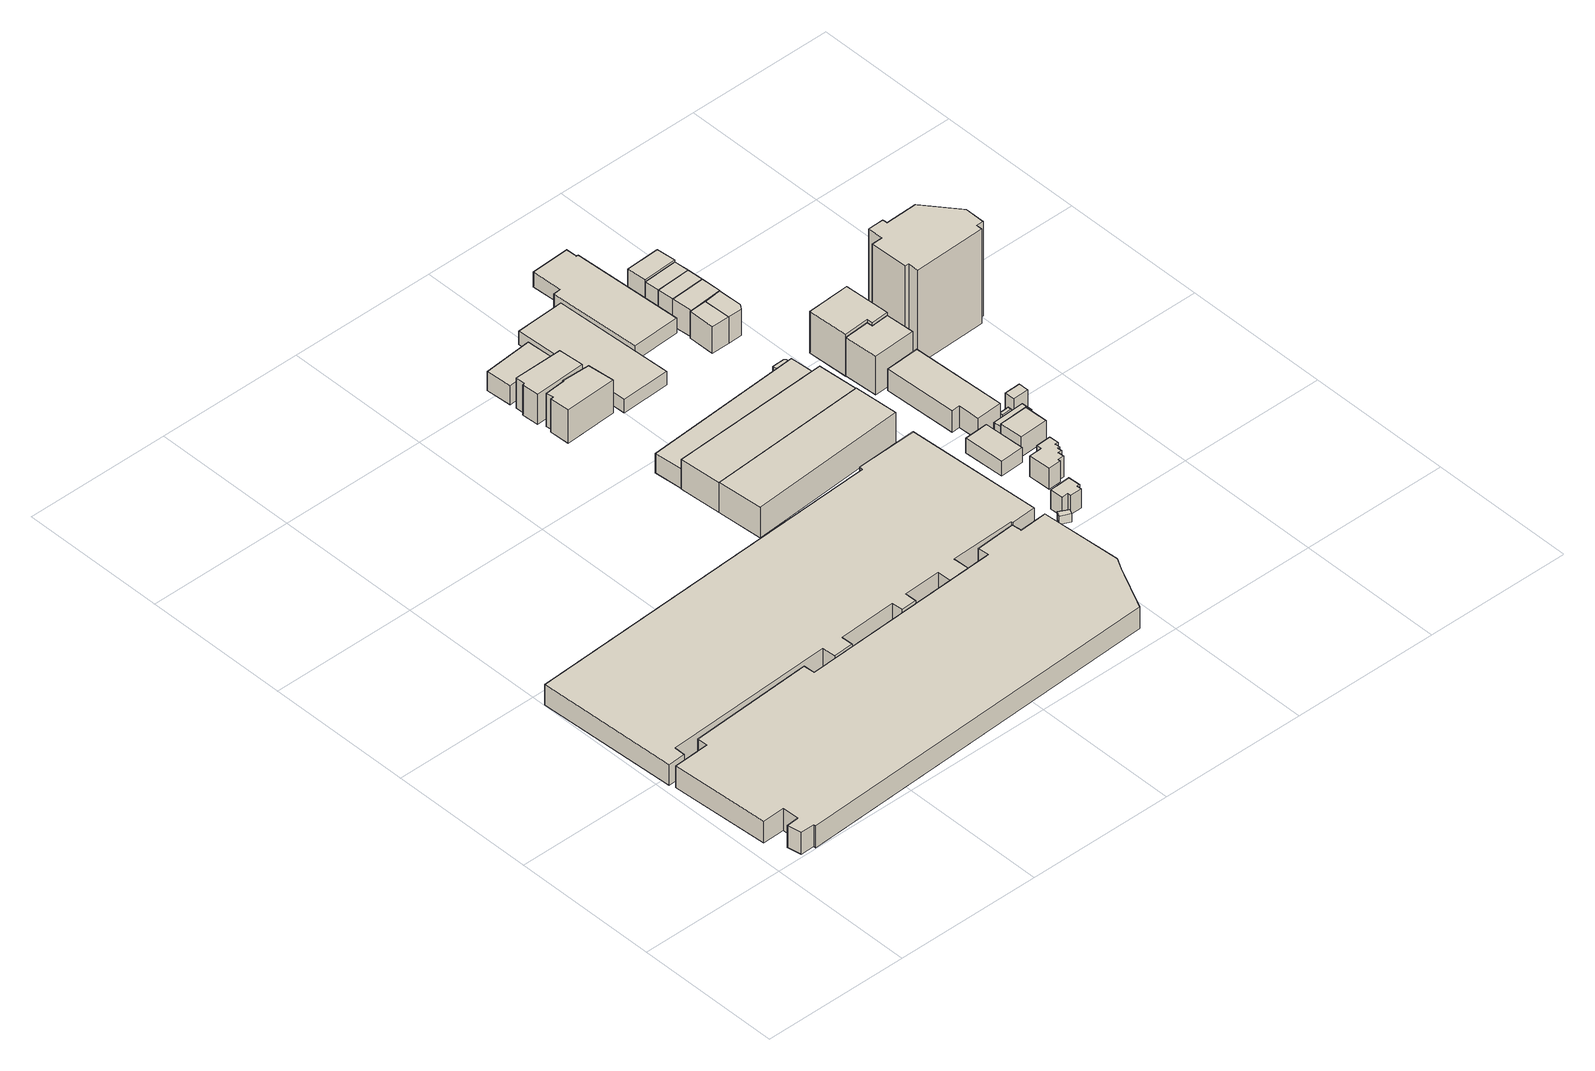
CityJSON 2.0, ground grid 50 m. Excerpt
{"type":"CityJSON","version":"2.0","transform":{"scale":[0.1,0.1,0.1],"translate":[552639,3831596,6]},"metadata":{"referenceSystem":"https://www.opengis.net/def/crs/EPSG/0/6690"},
"CityObjects":{
"building1":{"type":"Building","attributes":{"計測周辺長":400.44,"1/2500図郭":90,"区名":"平野区","町丁目名称":"加美東７丁目","街区番号":3,"class":"3001","usage":"441","measuredHeight":8,"storeysAboveGround":2,"BuildingDetailAttribute.buildingRoofEdgeArea":6738.94,"BuildingDetailAttribute.buildingStructureType":"610","BuildingDetailAttribute.buildingStructureOrgType":"2","BuildingDetailAttribute.detailedUsage":"1520","BuildingDetailAttribute.specifiedBuildingCoverageRate":0.6,"BuildingDetailAttribute.surveyYear":2017,"BuildingRiverFloodingRiskAttribute.description":"2","BuildingRiverFloodingRiskAttribute.rank":"2","BuildingRiverFloodingRiskAttribute.depth":0.583,"BuildingRiverFloodingRiskAttribute.adminType":"1","BuildingRiverFloodingRiskAttribute.scale":"1","BuildingRiverFloodingRiskAttribute.duration":34,"BuildingIDAttribute.prefecture":"27","BuildingIDAttribute.city":"27126"},"geometry":[{"type":"Solid","lod":"1","boundaries":[[[[0,1,2,3,4,5,6,7,8,9,10,11,12,13,14,15,16,17,18,19]],[[18,20,21,19]],[[17,22,20,18]],[[16,23,22,17]],[[15,24,23,16]],[[14,25,24,15]],[[13,26,25,14]],[[12,27,26,13]],[[11,28,27,12]],[[10,29,28,11]],[[9,30,29,10]],[[8,31,30,9]],[[7,32,31,8]],[[6,33,32,7]],[[5,34,33,6]],[[4,35,34,5]],[[3,36,35,4]],[[2,37,36,3]],[[1,38,37,2]],[[0,39,38,1]],[[19,21,39,0]],[[20,22,23,24,25,26,27,28,29,30,31,32,33,34,35,36,37,38,39,21]]]]}]},
"building2":{"type":"Building","attributes":{"計測周辺長":421.41,"1/2500図郭":90,"区名":"平野区","町丁目名称":"加美東７丁目","街区番号":3,"class":"3001","usage":"441","measuredHeight":7.6,"storeysAboveGround":2,"BuildingDetailAttribute.buildingRoofEdgeArea":6765.34,"BuildingDetailAttribute.buildingStructureType":"610","BuildingDetailAttribute.buildingStructureOrgType":"2","BuildingDetailAttribute.detailedUsage":"1520","BuildingDetailAttribute.specifiedBuildingCoverageRate":0.6,"BuildingDetailAttribute.surveyYear":2017,"BuildingRiverFloodingRiskAttribute.description":"2","BuildingRiverFloodingRiskAttribute.rank":"1","BuildingRiverFloodingRiskAttribute.depth":0.411,"BuildingRiverFloodingRiskAttribute.adminType":"1","BuildingRiverFloodingRiskAttribute.scale":"1","BuildingRiverFloodingRiskAttribute.duration":27.22,"BuildingIDAttribute.prefecture":"27","BuildingIDAttribute.city":"27126"},"geometry":[{"type":"Solid","lod":"1","boundaries":[[[[40,41,42,43,44,45,46,47,48,49,50,51,52,53,54,55,56,57,58,59,60,61]],[[60,62,63,61]],[[59,64,62,60]],[[58,65,64,59]],[[57,66,65,58]],[[56,67,66,57]],[[55,68,67,56]],[[54,69,68,55]],[[53,70,69,54]],[[52,71,70,53]],[[51,72,71,52]],[[50,73,72,51]],[[49,74,73,50]],[[48,75,74,49]],[[47,76,75,48]],[[46,77,76,47]],[[45,78,77,46]],[[44,79,78,45]],[[43,80,79,44]],[[42,81,80,43]],[[41,82,81,42]],[[40,83,82,41]],[[61,63,83,40]],[[62,64,65,66,67,68,69,70,71,72,73,74,75,76,77,78,79,80,81,82,83,63]]]]}]},
"building3":{"type":"Building","attributes":{"計測周辺長":53.84,"1/2500図郭":90,"区名":"平野区","町丁目名称":"加美東６丁目","街区番号":15,"class":"3002","usage":"441","measuredHeight":12.2,"storeysAboveGround":3,"BuildingDetailAttribute.buildingRoofEdgeArea":161.5,"BuildingDetailAttribute.buildingStructureType":"610","BuildingDetailAttribute.buildingStructureOrgType":"2","BuildingDetailAttribute.detailedUsage":"1510","BuildingDetailAttribute.specifiedBuildingCoverageRate":0.6,"BuildingDetailAttribute.surveyYear":2017,"BuildingRiverFloodingRiskAttribute.description":"2","BuildingRiverFloodingRiskAttribute.rank":"1","BuildingRiverFloodingRiskAttribute.depth":0.478,"BuildingRiverFloodingRiskAttribute.adminType":"1","BuildingRiverFloodingRiskAttribute.scale":"1","BuildingRiverFloodingRiskAttribute.duration":29.25,"BuildingIDAttribute.prefecture":"27","BuildingIDAttribute.city":"27126"},"geometry":[{"type":"Solid","lod":"1","boundaries":[[[[84,85,86,87,88,89,90,91]],[[90,92,93,91]],[[89,94,92,90]],[[88,95,94,89]],[[87,96,95,88]],[[86,97,96,87]],[[85,98,97,86]],[[84,99,98,85]],[[91,93,99,84]],[[92,94,95,96,97,98,99,93]]]]}]},
"building4":{"type":"Building","attributes":{"計測周辺長":52.83,"1/2500図郭":90,"区名":"平野区","町丁目名称":"加美東６丁目","街区番号":15,"class":"3002","usage":"441","measuredHeight":11.1,"storeysAboveGround":3,"BuildingDetailAttribute.buildingRoofEdgeArea":154.47,"BuildingDetailAttribute.buildingStructureType":"610","BuildingDetailAttribute.buildingStructureOrgType":"2","BuildingDetailAttribute.detailedUsage":"1510","BuildingDetailAttribute.specifiedBuildingCoverageRate":0.6,"BuildingDetailAttribute.surveyYear":2017,"BuildingRiverFloodingRiskAttribute.description":"2","BuildingRiverFloodingRiskAttribute.rank":"1","BuildingRiverFloodingRiskAttribute.depth":0.378,"BuildingRiverFloodingRiskAttribute.adminType":"1","BuildingRiverFloodingRiskAttribute.scale":"1","BuildingRiverFloodingRiskAttribute.duration":29.25,"BuildingIDAttribute.prefecture":"27","BuildingIDAttribute.city":"27126"},"geometry":[{"type":"Solid","lod":"1","boundaries":[[[[100,101,102,103,104,105]],[[104,106,107,105]],[[103,108,106,104]],[[102,109,108,103]],[[101,110,109,102]],[[100,111,110,101]],[[105,107,111,100]],[[106,108,109,110,111,107]]]]}]},
"building5":{"type":"Building","attributes":{"計測周辺長":51.12,"1/2500図郭":90,"区名":"平野区","町丁目名称":"加美東６丁目","街区番号":15,"class":"3001","usage":"441","measuredHeight":7,"storeysAboveGround":2,"BuildingDetailAttribute.buildingRoofEdgeArea":147.19,"BuildingDetailAttribute.buildingStructureType":"610","BuildingDetailAttribute.buildingStructureOrgType":"2","BuildingDetailAttribute.detailedUsage":"1510","BuildingDetailAttribute.specifiedBuildingCoverageRate":0.6,"BuildingDetailAttribute.surveyYear":2017,"BuildingRiverFloodingRiskAttribute.description":"2","BuildingRiverFloodingRiskAttribute.rank":"1","BuildingRiverFloodingRiskAttribute.depth":0.409,"BuildingRiverFloodingRiskAttribute.adminType":"1","BuildingRiverFloodingRiskAttribute.scale":"1","BuildingRiverFloodingRiskAttribute.duration":29.62,"BuildingIDAttribute.prefecture":"27","BuildingIDAttribute.city":"27126"},"geometry":[{"type":"Solid","lod":"1","boundaries":[[[[112,113,114,115]],[[114,116,117,115]],[[113,118,116,114]],[[112,119,118,113]],[[115,117,119,112]],[[116,118,119,117]]]]}]},
"building6":{"type":"Building","attributes":{"計測周辺長":140.14,"1/2500図郭":90,"区名":"平野区","町丁目名称":"加美東７丁目","街区番号":3,"class":"3001","usage":"441","measuredHeight":11.1,"storeysAboveGround":2,"BuildingDetailAttribute.buildingRoofEdgeArea":832.04,"BuildingDetailAttribute.buildingStructureType":"610","BuildingDetailAttribute.buildingStructureOrgType":"2","BuildingDetailAttribute.detailedUsage":"1520","BuildingDetailAttribute.specifiedBuildingCoverageRate":0.6,"BuildingDetailAttribute.surveyYear":2017,"BuildingRiverFloodingRiskAttribute.description":"2","BuildingRiverFloodingRiskAttribute.rank":"2","BuildingRiverFloodingRiskAttribute.depth":0.751,"BuildingRiverFloodingRiskAttribute.adminType":"1","BuildingRiverFloodingRiskAttribute.scale":"1","BuildingRiverFloodingRiskAttribute.duration":33.35,"BuildingIDAttribute.prefecture":"27","BuildingIDAttribute.city":"27126"},"geometry":[{"type":"Solid","lod":"1","boundaries":[[[[120,121,122,123]],[[122,124,125,123]],[[121,126,124,122]],[[120,127,126,121]],[[123,125,127,120]],[[124,126,127,125]]]]}]},
"building7":{"type":"Building","attributes":{"計測周辺長":138.18,"1/2500図郭":90,"区名":"平野区","町丁目名称":"加美東７丁目","街区番号":3,"class":"3001","usage":"441","measuredHeight":10.9,"storeysAboveGround":2,"BuildingDetailAttribute.buildingRoofEdgeArea":777.92,"BuildingDetailAttribute.buildingStructureType":"610","BuildingDetailAttribute.buildingStructureOrgType":"2","BuildingDetailAttribute.detailedUsage":"1520","BuildingDetailAttribute.specifiedBuildingCoverageRate":0.6,"BuildingDetailAttribute.surveyYear":2017,"BuildingRiverFloodingRiskAttribute.description":"2","BuildingRiverFloodingRiskAttribute.rank":"2","BuildingRiverFloodingRiskAttribute.depth":0.616,"BuildingRiverFloodingRiskAttribute.adminType":"1","BuildingRiverFloodingRiskAttribute.scale":"1","BuildingRiverFloodingRiskAttribute.duration":29.67,"BuildingIDAttribute.prefecture":"27","BuildingIDAttribute.city":"27126"},"geometry":[{"type":"Solid","lod":"1","boundaries":[[[[128,120,123,129]],[[123,130,131,129]],[[120,132,130,123]],[[128,133,132,120]],[[129,131,133,128]],[[130,132,133,131]]]]}]},
"building8":{"type":"Building","attributes":{"計測周辺長":130.31,"1/2500図郭":90,"区名":"平野区","町丁目名称":"加美東７丁目","街区番号":3,"class":"3001","usage":"441","measuredHeight":7.2,"storeysAboveGround":1,"BuildingDetailAttribute.buildingRoofEdgeArea":561.75,"BuildingDetailAttribute.buildingStructureType":"610","BuildingDetailAttribute.buildingStructureOrgType":"2","BuildingDetailAttribute.detailedUsage":"1520","BuildingDetailAttribute.specifiedBuildingCoverageRate":0.6,"BuildingDetailAttribute.surveyYear":2017,"BuildingRiverFloodingRiskAttribute.description":"2","BuildingRiverFloodingRiskAttribute.rank":"2","BuildingRiverFloodingRiskAttribute.depth":0.516,"BuildingRiverFloodingRiskAttribute.adminType":"1","BuildingRiverFloodingRiskAttribute.scale":"1","BuildingRiverFloodingRiskAttribute.duration":29.67,"BuildingIDAttribute.prefecture":"27","BuildingIDAttribute.city":"27126"},"geometry":[{"type":"Solid","lod":"1","boundaries":[[[[134,135,136,137]],[[136,138,139,137]],[[135,140,138,136]],[[134,141,140,135]],[[137,139,141,134]],[[138,140,141,139]]]]}]},
"building9":{"type":"Building","attributes":{"計測周辺長":115.66,"1/2500図郭":90,"区名":"平野区","町丁目名称":"加美東６丁目","街区番号":15,"class":"3003","usage":"441","measuredHeight":4.9,"storeysAboveGround":1,"BuildingDetailAttribute.buildingRoofEdgeArea":688.14,"BuildingDetailAttribute.buildingStructureType":"610","BuildingDetailAttribute.buildingStructureOrgType":"2","BuildingDetailAttribute.detailedUsage":"1424","BuildingDetailAttribute.specifiedBuildingCoverageRate":0.6,"BuildingDetailAttribute.surveyYear":2017,"BuildingRiverFloodingRiskAttribute.description":"2","BuildingRiverFloodingRiskAttribute.rank":"1","BuildingRiverFloodingRiskAttribute.depth":0.211,"BuildingRiverFloodingRiskAttribute.adminType":"1","BuildingRiverFloodingRiskAttribute.scale":"1","BuildingRiverFloodingRiskAttribute.duration":22.08,"BuildingIDAttribute.prefecture":"27","BuildingIDAttribute.city":"27126"},"geometry":[{"type":"Solid","lod":"1","boundaries":[[[[142,143,144,145]],[[144,146,147,145]],[[143,148,146,144]],[[142,149,148,143]],[[145,147,149,142]],[[146,148,149,147]]]]}]},
"building10":{"type":"Building","attributes":{"class":"3003","measuredHeight":3,"BuildingDetailAttribute.specifiedBuildingCoverageRate":0.6,"BuildingDetailAttribute.surveyYear":2017,"BuildingRiverFloodingRiskAttribute.description":"2","BuildingRiverFloodingRiskAttribute.rank":"2","BuildingRiverFloodingRiskAttribute.depth":0.7,"BuildingRiverFloodingRiskAttribute.adminType":"1","BuildingRiverFloodingRiskAttribute.scale":"1","BuildingRiverFloodingRiskAttribute.duration":20.88,"BuildingIDAttribute.prefecture":"27","BuildingIDAttribute.city":"27126"},"geometry":[{"type":"Solid","lod":"1","boundaries":[[[[150,151,152,153]],[[152,154,155,153]],[[151,156,154,152]],[[150,157,156,151]],[[153,155,157,150]],[[154,156,157,155]]]]}]},
"building11":{"type":"Building","attributes":{"class":"3001","measuredHeight":6.9,"BuildingDetailAttribute.specifiedBuildingCoverageRate":0.6,"BuildingDetailAttribute.surveyYear":2017,"BuildingRiverFloodingRiskAttribute.description":"2","BuildingRiverFloodingRiskAttribute.rank":"2","BuildingRiverFloodingRiskAttribute.depth":0.6,"BuildingRiverFloodingRiskAttribute.adminType":"1","BuildingRiverFloodingRiskAttribute.scale":"1","BuildingRiverFloodingRiskAttribute.duration":20.88,"BuildingIDAttribute.prefecture":"27","BuildingIDAttribute.city":"27126"},"geometry":[{"type":"Solid","lod":"1","boundaries":[[[[158,159,160,161,162,163,164,165]],[[164,166,167,165]],[[163,168,166,164]],[[162,169,168,163]],[[161,170,169,162]],[[160,171,170,161]],[[159,172,171,160]],[[158,173,172,159]],[[165,167,173,158]],[[166,168,169,170,171,172,173,167]]]]}]},
"building12":{"type":"Building","attributes":{"計測周辺長":116.54,"1/2500図郭":90,"区名":"平野区","町丁目名称":"加美東６丁目","街区番号":15,"class":"3003","usage":"441","measuredHeight":5.5,"storeysAboveGround":2,"BuildingDetailAttribute.buildingRoofEdgeArea":656.62,"BuildingDetailAttribute.buildingStructureType":"610","BuildingDetailAttribute.buildingStructureOrgType":"2","BuildingDetailAttribute.detailedUsage":"1510","BuildingDetailAttribute.specifiedBuildingCoverageRate":0.6,"BuildingDetailAttribute.surveyYear":2017,"BuildingRiverFloodingRiskAttribute.description":"2","BuildingRiverFloodingRiskAttribute.rank":"1","BuildingRiverFloodingRiskAttribute.depth":0.01,"BuildingRiverFloodingRiskAttribute.adminType":"1","BuildingRiverFloodingRiskAttribute.scale":"1","BuildingRiverFloodingRiskAttribute.duration":22.3,"BuildingIDAttribute.prefecture":"27","BuildingIDAttribute.city":"27126"},"geometry":[{"type":"Solid","lod":"1","boundaries":[[[[174,175,176,177,178,179,180,181]],[[180,182,183,181]],[[179,184,182,180]],[[178,185,184,179]],[[177,186,185,178]],[[176,187,186,177]],[[175,188,187,176]],[[174,189,188,175]],[[181,183,189,174]],[[182,184,185,186,187,188,189,183]]]]}]},
"building13":{"type":"Building","attributes":{"class":"3001","measuredHeight":5.4,"BuildingDetailAttribute.specifiedBuildingCoverageRate":0.6,"BuildingDetailAttribute.surveyYear":2017,"BuildingRiverFloodingRiskAttribute.description":"2","BuildingRiverFloodingRiskAttribute.rank":"2","BuildingRiverFloodingRiskAttribute.depth":0.819,"BuildingRiverFloodingRiskAttribute.adminType":"1","BuildingRiverFloodingRiskAttribute.scale":"1","BuildingRiverFloodingRiskAttribute.duration":25.67,"BuildingIDAttribute.prefecture":"27","BuildingIDAttribute.city":"27126"},"geometry":[{"type":"Solid","lod":"1","boundaries":[[[[190,191,192,193]],[[192,194,195,193]],[[191,196,194,192]],[[190,197,196,191]],[[193,195,197,190]],[[194,196,197,195]]]]}]},
"building14":{"type":"Building","attributes":{"計測周辺長":13.74,"1/2500図郭":90,"区名":"平野区","町丁目名称":"加美東７丁目","街区番号":3,"class":"3001","usage":"441","storeysAboveGround":1,"BuildingDetailAttribute.buildingRoofEdgeArea":10.5,"BuildingDetailAttribute.buildingStructureType":"610","BuildingDetailAttribute.buildingStructureOrgType":"2","BuildingDetailAttribute.detailedUsage":"1520","BuildingDetailAttribute.specifiedBuildingCoverageRate":0.6,"BuildingDetailAttribute.surveyYear":2017,"BuildingRiverFloodingRiskAttribute.description":"2","BuildingRiverFloodingRiskAttribute.rank":"2","BuildingRiverFloodingRiskAttribute.depth":0.656,"BuildingRiverFloodingRiskAttribute.adminType":"1","BuildingRiverFloodingRiskAttribute.scale":"1","BuildingRiverFloodingRiskAttribute.duration":30.45,"BuildingIDAttribute.prefecture":"27","BuildingIDAttribute.city":"27126"},"geometry":[{"type":"Solid","lod":"1","boundaries":[[[[198,199,200,201,202]],[[201,203,204,202]],[[200,205,203,201]],[[199,206,205,200]],[[198,207,206,199]],[[202,204,207,198]],[[203,205,206,207,204]]]]}]},
"building15":{"type":"Building","attributes":{"class":"3001","measuredHeight":7.6,"BuildingDetailAttribute.specifiedBuildingCoverageRate":0.6,"BuildingDetailAttribute.surveyYear":2017,"BuildingRiverFloodingRiskAttribute.description":"2","BuildingRiverFloodingRiskAttribute.rank":"2","BuildingRiverFloodingRiskAttribute.depth":0.585,"BuildingRiverFloodingRiskAttribute.adminType":"1","BuildingRiverFloodingRiskAttribute.scale":"1","BuildingRiverFloodingRiskAttribute.duration":29.35,"BuildingIDAttribute.prefecture":"27","BuildingIDAttribute.city":"27126"},"geometry":[{"type":"Solid","lod":"1","boundaries":[[[[208,209,210,211,212,213,214,215,216,217,218,219,220,221]],[[220,222,223,221]],[[219,224,222,220]],[[218,225,224,219]],[[217,226,225,218]],[[216,227,226,217]],[[215,228,227,216]],[[214,229,228,215]],[[213,230,229,214]],[[212,231,230,213]],[[211,232,231,212]],[[210,233,232,211]],[[209,234,233,210]],[[208,235,234,209]],[[221,223,235,208]],[[222,224,225,226,227,228,229,230,231,232,233,234,235,223]]]]}]},
"building16":{"type":"Building","attributes":{"計測周辺長":30.51,"1/2500図郭":90,"区名":"平野区","町丁目名称":"加美東６丁目","街区番号":15,"class":"3002","usage":"413","measuredHeight":9.8,"storeysAboveGround":3,"BuildingDetailAttribute.buildingRoofEdgeArea":55.9,"BuildingDetailAttribute.buildingStructureType":"601","BuildingDetailAttribute.buildingStructureOrgType":"1","BuildingDetailAttribute.detailedUsage":"1150","BuildingDetailAttribute.specifiedBuildingCoverageRate":0.6,"BuildingDetailAttribute.surveyYear":2017,"BuildingRiverFloodingRiskAttribute.description":"2","BuildingRiverFloodingRiskAttribute.rank":"1","BuildingRiverFloodingRiskAttribute.depth":0.345,"BuildingRiverFloodingRiskAttribute.adminType":"1","BuildingRiverFloodingRiskAttribute.scale":"1","BuildingRiverFloodingRiskAttribute.duration":23.45,"BuildingIDAttribute.prefecture":"27","BuildingIDAttribute.city":"27126"},"geometry":[{"type":"Solid","lod":"1","boundaries":[[[[236,237,238,239,240,241]],[[240,242,243,241]],[[239,244,242,240]],[[238,245,244,239]],[[237,246,245,238]],[[236,247,246,237]],[[241,243,247,236]],[[242,244,245,246,247,243]]]]}]},
"building17":{"type":"Building","attributes":{"class":"3002","measuredHeight":9.7,"BuildingDetailAttribute.specifiedBuildingCoverageRate":0.6,"BuildingDetailAttribute.surveyYear":2017,"BuildingRiverFloodingRiskAttribute.description":"2","BuildingRiverFloodingRiskAttribute.rank":"1","BuildingRiverFloodingRiskAttribute.depth":0.245,"BuildingRiverFloodingRiskAttribute.adminType":"1","BuildingRiverFloodingRiskAttribute.scale":"1","BuildingRiverFloodingRiskAttribute.duration":23.45,"BuildingIDAttribute.prefecture":"27","BuildingIDAttribute.city":"27126"},"geometry":[{"type":"Solid","lod":"1","boundaries":[[[[248,249,250]],[[249,251,252,250]],[[248,253,251,249]],[[250,252,253,248]],[[251,253,252]]]]}]},
"building18":{"type":"Building","attributes":{"計測周辺長":37.04,"1/2500図郭":90,"区名":"平野区","町丁目名称":"加美東６丁目","街区番号":15,"class":"3002","usage":"413","measuredHeight":9.8,"storeysAboveGround":3,"BuildingDetailAttribute.buildingRoofEdgeArea":80.73,"BuildingDetailAttribute.buildingStructureType":"601","BuildingDetailAttribute.buildingStructureOrgType":"1","BuildingDetailAttribute.detailedUsage":"1150","BuildingDetailAttribute.specifiedBuildingCoverageRate":0.6,"BuildingDetailAttribute.surveyYear":2017,"BuildingRiverFloodingRiskAttribute.description":"2","BuildingRiverFloodingRiskAttribute.rank":"1","BuildingRiverFloodingRiskAttribute.depth":0.245,"BuildingRiverFloodingRiskAttribute.adminType":"1","BuildingRiverFloodingRiskAttribute.scale":"1","BuildingRiverFloodingRiskAttribute.duration":23.45,"BuildingIDAttribute.prefecture":"27","BuildingIDAttribute.city":"27126"},"geometry":[{"type":"Solid","lod":"1","boundaries":[[[[254,250,249,255,256]],[[255,257,258,256]],[[249,259,257,255]],[[250,260,259,249]],[[254,261,260,250]],[[256,258,261,254]],[[257,259,260,261,258]]]]}]},
"building19":{"type":"Building","attributes":{"計測周辺長":30.18,"1/2500図郭":90,"区名":"平野区","町丁目名称":"加美東６丁目","街区番号":15,"class":"3002","usage":"413","measuredHeight":9.7,"storeysAboveGround":3,"BuildingDetailAttribute.buildingRoofEdgeArea":56.19,"BuildingDetailAttribute.buildingStructureType":"601","BuildingDetailAttribute.buildingStructureOrgType":"1","BuildingDetailAttribute.detailedUsage":"1150","BuildingDetailAttribute.specifiedBuildingCoverageRate":0.6,"BuildingDetailAttribute.surveyYear":2017,"BuildingRiverFloodingRiskAttribute.description":"2","BuildingRiverFloodingRiskAttribute.rank":"1","BuildingRiverFloodingRiskAttribute.depth":0.345,"BuildingRiverFloodingRiskAttribute.adminType":"1","BuildingRiverFloodingRiskAttribute.scale":"1","BuildingRiverFloodingRiskAttribute.duration":23.45,"BuildingIDAttribute.prefecture":"27","BuildingIDAttribute.city":"27126"},"geometry":[{"type":"Solid","lod":"1","boundaries":[[[[262,263,236,241,264]],[[241,253,252,264]],[[236,265,253,241]],[[263,266,265,236]],[[262,267,266,263]],[[264,252,267,262]],[[253,265,266,267,252]]]]}]},
"building20":{"type":"Building","attributes":{"計測周辺長":34.53,"1/2500図郭":90,"区名":"平野区","町丁目名称":"加美東６丁目","街区番号":15,"class":"3002","usage":"413","measuredHeight":9.7,"storeysAboveGround":3,"BuildingDetailAttribute.buildingRoofEdgeArea":64.75,"BuildingDetailAttribute.buildingStructureType":"601","BuildingDetailAttribute.buildingStructureOrgType":"1","BuildingDetailAttribute.detailedUsage":"1150","BuildingDetailAttribute.specifiedBuildingCoverageRate":0.6,"BuildingDetailAttribute.surveyYear":2017,"BuildingRiverFloodingRiskAttribute.description":"2","BuildingRiverFloodingRiskAttribute.rank":"1","BuildingRiverFloodingRiskAttribute.depth":0.045,"BuildingRiverFloodingRiskAttribute.adminType":"1","BuildingRiverFloodingRiskAttribute.scale":"1","BuildingRiverFloodingRiskAttribute.duration":23.45,"BuildingIDAttribute.prefecture":"27","BuildingIDAttribute.city":"27126"},"geometry":[{"type":"Solid","lod":"1","boundaries":[[[[268,269,270,271]],[[270,272,273,271]],[[269,258,272,270]],[[268,261,258,269]],[[271,273,261,268]],[[272,258,261,273]]]]}]},
"building21":{"type":"Building","attributes":{"class":"3001","measuredHeight":7.2,"BuildingDetailAttribute.specifiedBuildingCoverageRate":0.6,"BuildingDetailAttribute.surveyYear":2017,"BuildingRiverFloodingRiskAttribute.description":"2","BuildingRiverFloodingRiskAttribute.rank":"1","BuildingRiverFloodingRiskAttribute.depth":0.119,"BuildingRiverFloodingRiskAttribute.adminType":"1","BuildingRiverFloodingRiskAttribute.scale":"1","BuildingRiverFloodingRiskAttribute.duration":25.67,"BuildingIDAttribute.prefecture":"27","BuildingIDAttribute.city":"27126"},"geometry":[{"type":"Solid","lod":"1","boundaries":[[[[274,275,276,277]],[[276,278,279,277]],[[275,280,278,276]],[[274,281,280,275]],[[277,279,281,274]],[[278,280,281,279]]]]}]},
"building22":{"type":"Building","attributes":{"計測周辺長":33.53,"1/2500図郭":90,"区名":"平野区","町丁目名称":"加美東６丁目","街区番号":15,"class":"3002","usage":"415","measuredHeight":9.8,"storeysAboveGround":3,"BuildingDetailAttribute.buildingRoofEdgeArea":58.88,"BuildingDetailAttribute.buildingStructureType":"601","BuildingDetailAttribute.buildingStructureOrgType":"1","BuildingDetailAttribute.detailedUsage":"1160","BuildingDetailAttribute.specifiedBuildingCoverageRate":0.6,"BuildingDetailAttribute.surveyYear":2017,"BuildingRiverFloodingRiskAttribute.description":"2","BuildingRiverFloodingRiskAttribute.rank":"1","BuildingRiverFloodingRiskAttribute.depth":0.145,"BuildingRiverFloodingRiskAttribute.adminType":"1","BuildingRiverFloodingRiskAttribute.scale":"1","BuildingRiverFloodingRiskAttribute.duration":23.45,"BuildingIDAttribute.prefecture":"27","BuildingIDAttribute.city":"27126"},"geometry":[{"type":"Solid","lod":"1","boundaries":[[[[282,283,284,285]],[[284,286,287,285]],[[283,272,286,284]],[[282,273,272,283]],[[285,287,273,282]],[[286,272,273,287]]]]}]},
"building23":{"type":"Building","attributes":{"計測周辺長":97.81,"1/2500図郭":90,"区名":"平野区","町丁目名称":"加美東７丁目","街区番号":3,"class":"3001","usage":"431","measuredHeight":7.9,"storeysAboveGround":2,"BuildingDetailAttribute.buildingRoofEdgeArea":501.48,"BuildingDetailAttribute.buildingStructureType":"610","BuildingDetailAttribute.buildingStructureOrgType":"2","BuildingDetailAttribute.detailedUsage":"1720","BuildingDetailAttribute.specifiedBuildingCoverageRate":0.6,"BuildingDetailAttribute.surveyYear":2017,"BuildingRiverFloodingRiskAttribute.description":"2","BuildingRiverFloodingRiskAttribute.rank":"1","BuildingRiverFloodingRiskAttribute.depth":0.311,"BuildingRiverFloodingRiskAttribute.adminType":"1","BuildingRiverFloodingRiskAttribute.scale":"1","BuildingRiverFloodingRiskAttribute.duration":24.27,"BuildingIDAttribute.prefecture":"27","BuildingIDAttribute.city":"27126"},"geometry":[{"type":"Solid","lod":"1","boundaries":[[[[288,289,290,291,292,293]],[[292,294,295,293]],[[291,296,294,292]],[[290,297,296,291]],[[289,298,297,290]],[[288,299,298,289]],[[293,295,299,288]],[[294,296,297,298,299,295]]]]}]},
"building24":{"type":"Building","attributes":{"計測周辺長":36.52,"1/2500図郭":90,"区名":"平野区","町丁目名称":"加美東６丁目","街区番号":15,"class":"3002","usage":"415","measuredHeight":10.5,"storeysAboveGround":3,"BuildingDetailAttribute.buildingRoofEdgeArea":77.07,"BuildingDetailAttribute.buildingStructureType":"601","BuildingDetailAttribute.buildingStructureOrgType":"1","BuildingDetailAttribute.detailedUsage":"1160","BuildingDetailAttribute.specifiedBuildingCoverageRate":0.6,"BuildingDetailAttribute.surveyYear":2017,"BuildingRiverFloodingRiskAttribute.description":"2","BuildingRiverFloodingRiskAttribute.rank":"1","BuildingRiverFloodingRiskAttribute.depth":0.064,"BuildingRiverFloodingRiskAttribute.adminType":"1","BuildingRiverFloodingRiskAttribute.scale":"1","BuildingRiverFloodingRiskAttribute.duration":23.1,"BuildingIDAttribute.prefecture":"27","BuildingIDAttribute.city":"27126"},"geometry":[{"type":"Solid","lod":"1","boundaries":[[[[300,285,284,301]],[[284,302,303,301]],[[285,304,302,284]],[[300,305,304,285]],[[301,303,305,300]],[[302,304,305,303]]]]}]},
"building25":{"type":"Building","attributes":{"class":"3001","measuredHeight":3.6,"BuildingDetailAttribute.specifiedBuildingCoverageRate":0.6,"BuildingDetailAttribute.surveyYear":2017,"BuildingRiverFloodingRiskAttribute.description":"2","BuildingRiverFloodingRiskAttribute.rank":"1","BuildingRiverFloodingRiskAttribute.depth":0.219,"BuildingRiverFloodingRiskAttribute.adminType":"1","BuildingRiverFloodingRiskAttribute.scale":"1","BuildingRiverFloodingRiskAttribute.duration":25.67,"BuildingIDAttribute.prefecture":"27","BuildingIDAttribute.city":"27126"},"geometry":[{"type":"Solid","lod":"1","boundaries":[[[[306,307,308,309]],[[308,310,311,309]],[[307,312,310,308]],[[306,313,312,307]],[[309,311,313,306]],[[310,312,313,311]]]]}]},
"building26":{"type":"Building","attributes":{"計測周辺長":79.27,"1/2500図郭":90,"区名":"平野区","町丁目名称":"加美東７丁目","街区番号":3,"class":"3001","usage":"401","measuredHeight":14.2,"storeysAboveGround":4,"BuildingDetailAttribute.buildingRoofEdgeArea":365.71,"BuildingDetailAttribute.buildingStructureType":"603","BuildingDetailAttribute.buildingStructureOrgType":"3","BuildingDetailAttribute.detailedUsage":"1310","BuildingDetailAttribute.specifiedBuildingCoverageRate":0.6,"BuildingDetailAttribute.surveyYear":2017,"BuildingRiverFloodingRiskAttribute.description":"2","BuildingRiverFloodingRiskAttribute.rank":"1","BuildingRiverFloodingRiskAttribute.depth":0.299,"BuildingRiverFloodingRiskAttribute.adminType":"1","BuildingRiverFloodingRiskAttribute.scale":"1","BuildingRiverFloodingRiskAttribute.duration":22.92,"BuildingIDAttribute.prefecture":"27","BuildingIDAttribute.city":"27126"},"geometry":[{"type":"Solid","lod":"1","boundaries":[[[[314,315,316,317,318,319]],[[318,320,321,319]],[[317,322,320,318]],[[316,323,322,317]],[[315,324,323,316]],[[314,325,324,315]],[[319,321,325,314]],[[320,322,323,324,325,321]]]]}]},
"building27":{"type":"Building","attributes":{"class":"3001","BuildingDetailAttribute.specifiedBuildingCoverageRate":0.6,"BuildingDetailAttribute.surveyYear":2017,"BuildingRiverFloodingRiskAttribute.description":"2","BuildingRiverFloodingRiskAttribute.rank":"1","BuildingRiverFloodingRiskAttribute.depth":0.219,"BuildingRiverFloodingRiskAttribute.adminType":"1","BuildingRiverFloodingRiskAttribute.scale":"1","BuildingRiverFloodingRiskAttribute.duration":25.67,"BuildingIDAttribute.prefecture":"27","BuildingIDAttribute.city":"27126"},"geometry":[{"type":"Solid","lod":"1","boundaries":[[[[326,327,328,329]],[[328,330,331,329]],[[327,332,330,328]],[[326,333,332,327]],[[329,331,333,326]],[[330,332,333,331]]]]}]},
"building28":{"type":"Building","attributes":{"計測周辺長":79.27,"1/2500図郭":90,"区名":"平野区","町丁目名称":"加美東７丁目","街区番号":3,"class":"3001","usage":"401","measuredHeight":15.4,"storeysAboveGround":4,"BuildingDetailAttribute.buildingRoofEdgeArea":365.71,"BuildingDetailAttribute.buildingStructureType":"603","BuildingDetailAttribute.buildingStructureOrgType":"3","BuildingDetailAttribute.detailedUsage":"1310","BuildingDetailAttribute.specifiedBuildingCoverageRate":0.6,"BuildingDetailAttribute.surveyYear":2017,"BuildingRiverFloodingRiskAttribute.description":"2","BuildingRiverFloodingRiskAttribute.rank":"1","BuildingRiverFloodingRiskAttribute.depth":0.299,"BuildingRiverFloodingRiskAttribute.adminType":"1","BuildingRiverFloodingRiskAttribute.scale":"1","BuildingRiverFloodingRiskAttribute.duration":22.92,"BuildingIDAttribute.prefecture":"27","BuildingIDAttribute.city":"27126"},"geometry":[{"type":"Solid","lod":"1","boundaries":[[[[334,335,336,337,338,339]],[[338,340,341,339]],[[337,342,340,338]],[[336,343,342,337]],[[335,344,343,336]],[[334,345,344,335]],[[339,341,345,334]],[[340,342,343,344,345,341]]]]}]},
"building29":{"type":"Building","attributes":{"計測周辺長":17.73,"1/2500図郭":90,"区名":"平野区","町丁目名称":"加美東７丁目","街区番号":3,"class":"3001","usage":"454","measuredHeight":6,"storeysAboveGround":2,"BuildingDetailAttribute.buildingRoofEdgeArea":18.52,"BuildingDetailAttribute.buildingStructureType":"601","BuildingDetailAttribute.buildingStructureOrgType":"1","BuildingDetailAttribute.detailedUsage":"1930","BuildingDetailAttribute.specifiedBuildingCoverageRate":0.6,"BuildingDetailAttribute.surveyYear":2017,"BuildingRiverFloodingRiskAttribute.description":"2","BuildingRiverFloodingRiskAttribute.rank":"1","BuildingRiverFloodingRiskAttribute.depth":0.419,"BuildingRiverFloodingRiskAttribute.adminType":"1","BuildingRiverFloodingRiskAttribute.scale":"1","BuildingRiverFloodingRiskAttribute.duration":25.67,"BuildingIDAttribute.prefecture":"27","BuildingIDAttribute.city":"27126"},"geometry":[{"type":"Solid","lod":"1","boundaries":[[[[346,347,348,349]],[[348,350,351,349]],[[347,352,350,348]],[[346,353,352,347]],[[349,351,353,346]],[[350,352,353,351]]]]}]},
"building30":{"type":"Building","attributes":{"計測周辺長":80.69,"1/2500図郭":90,"区名":"平野区","町丁目名称":"加美東７丁目","街区番号":3,"class":"3002","usage":"414","measuredHeight":34.8,"storeysAboveGround":6,"BuildingDetailAttribute.buildingRoofEdgeArea":362.56,"BuildingDetailAttribute.buildingStructureType":"603","BuildingDetailAttribute.buildingStructureOrgType":"3","BuildingDetailAttribute.detailedUsage":"1140","BuildingDetailAttribute.specifiedBuildingCoverageRate":0.6,"BuildingDetailAttribute.surveyYear":2017,"BuildingRiverFloodingRiskAttribute.description":"2","BuildingRiverFloodingRiskAttribute.rank":"1","BuildingRiverFloodingRiskAttribute.depth":0.075,"BuildingRiverFloodingRiskAttribute.adminType":"1","BuildingRiverFloodingRiskAttribute.scale":"1","BuildingRiverFloodingRiskAttribute.duration":19.93,"BuildingIDAttribute.prefecture":"27","BuildingIDAttribute.city":"27126"},"geometry":[{"type":"Solid","lod":"1","boundaries":[[[[354,355,356,357,358,359,360,361,362,363,364,365,366]],[[365,367,368,366]],[[364,369,367,365]],[[363,370,369,364]],[[362,371,370,363]],[[361,372,371,362]],[[360,373,372,361]],[[359,374,373,360]],[[358,375,374,359]],[[357,376,375,358]],[[356,377,376,357]],[[355,378,377,356]],[[354,379,378,355]],[[366,368,379,354]],[[367,369,370,371,372,373,374,375,376,377,378,379,368]]]]}]}
},
"vertices":[
[140,9,11],[93,8,11],[85,56,11],[127,59,11],[124,116,11],[49,113,11],[29,450,11],[151,456,11],[151,491,11],[575,516,11],[578,478,11],[1268,513,11],[1265,550,11],[1402,559,11],[1405,526,11],[1500,532,11],[1518,258,11],[1496,217,11],[1425,67,11],[140,1,11],[1425,67,91],[140,1,91],[1496,217,91],[1518,258,91],[1500,532,91],[1405,526,91],[1402,559,91],[1265,550,91],[1268,513,91],[578,478,91],[575,516,91],[151,491,91],[151,456,91],[29,450,91],[49,113,91],[124,116,91],[127,59,91],[85,56,91],[93,8,91],[140,9,91],
[1,952,10],[1260,1017,10],[1263,1030,10],[1472,1037,10],[1499,575,10],[1415,569,10],[1412,574,10],[1190,567,10],[1193,512,10],[1120,509,10],[1120,556,10],[992,552,10],[993,512,10],[940,509,10],[937,547,10],[738,537,10],[740,497,10],[670,494,10],[668,539,10],[83,511,10],[83,473,10],[23,470,10],[83,473,86],[23,470,86],[83,511,86],[668,539,86],[670,494,86],[740,497,86],[738,537,86],[937,547,86],[940,509,86],[993,512,86],[992,552,86],[1120,556,86],[1120,509,86],[1193,512,86],[1190,567,86],[1412,574,86],[1415,569,86],[1499,575,86],[1472,1037,86],[1263,1030,86],[1260,1017,86],[1,952,86],
[795,1783,10],[805,1783,10],[802,1808,10],[872,1813,10],[872,1816,10],[967,1814,10],[976,1724,10],[798,1715,10],[976,1724,132],[798,1715,132],[967,1814,132],[872,1816,132],[872,1813,132],[802,1808,132],[805,1783,132],[795,1783,132],
[787,1887,10],[794,1890,10],[794,1922,10],[961,1924,10],[967,1839,10],[790,1830,10],[967,1839,121],[790,1830,121],[961,1924,121],[794,1922,121],[794,1890,121],[787,1887,121],
[785,2030,10],[953,2044,10],[958,1957,10],[791,1942,10],[958,1957,80],[791,1942,80],[953,2044,80],[785,2030,80],
[1456,1252,8],[1466,1102,8],[918,1064,8],[907,1219,8],[918,1064,119],[907,1219,119],[1466,1102,119],[1456,1252,119],
[1446,1390,8],[898,1363,8],[907,1219,117],[898,1363,117],[1456,1252,117],[1446,1390,117],
[891,1460,10],[1439,1497,10],[1446,1390,10],[898,1363,10],[1446,1390,81],[898,1363,81],[1439,1497,81],[891,1460,81],
[981,2113,10],[1148,2121,10],[1166,1710,10],[999,1703,10],[1166,1710,59],[999,1703,59],[1148,2121,59],[981,2113,59],
[1558,537,14],[1568,555,14],[1600,538,14],[1591,521,14],[1600,538,44],[1591,521,44],[1568,555,44],[1558,537,44],
[1609,557,14],[1587,556,14],[1585,601,14],[1657,604,14],[1659,562,14],[1650,562,14],[1650,546,14],[1610,545,14],[1650,546,84],[1610,545,84],[1650,562,84],[1659,562,84],[1657,604,84],[1585,601,84],[1587,556,84],[1609,557,84],
[1154,2156,11],[1180,2158,11],[1175,2262,11],[1306,2268,11],[1308,2230,11],[1314,2230,11],[1333,1850,11],[1170,1842,11],[1333,1850,66],[1170,1842,66],[1314,2230,66],[1308,2230,66],[1306,2268,66],[1175,2262,66],[1180,2158,66],[1154,2156,66],
[1576,936,11],[1658,940,11],[1664,800,11],[1582,797,11],[1664,800,65],[1582,797,65],[1658,940,65],[1576,936,65],
[1413,1519,11],[1410,1541,11],[1452,1542,11],[1457,1537,11],[1460,1519,11],[1457,1537,41],[1460,1519,41],[1452,1542,41],[1410,1541,41],[1413,1519,41],
[1637,742,12],[1681,743,12],[1681,760,12],[1732,762,12],[1734,730,12],[1723,730,12],[1724,713,12],[1716,713,12],[1717,698,12],[1705,698,12],[1705,677,12],[1684,677,12],[1684,668,12],[1640,666,12],[1684,668,88],[1640,666,88],[1684,677,88],[1705,677,88],[1705,698,88],[1717,698,88],[1716,713,88],[1724,713,88],[1723,730,88],[1734,730,88],[1732,762,88],[1681,760,88],[1681,743,88],[1637,742,88],
[1408,1719,12],[1346,1718,12],[1345,1808,12],[1350,1808,12],[1359,1809,12],[1405,1811,12],[1359,1809,110],[1405,1811,110],[1350,1808,110],[1345,1808,110],[1346,1718,110],[1408,1719,110],
[1405,1811,13],[1359,1809,13],[1465,1817,13],[1359,1809,109],[1465,1817,109],[1405,1811,109],
[1462,1884,13],[1350,1808,13],[1344,1878,13],[1350,1808,111],[1344,1878,111],[1359,1809,111],[1465,1817,111],[1462,1884,111],
[1468,1737,12],[1456,1719,12],[1465,1817,12],[1408,1719,109],[1456,1719,109],[1468,1737,109],
[1462,1884,14],[1344,1878,14],[1341,1933,14],[1459,1939,14],[1341,1933,111],[1459,1939,111],
[1672,897,14],[1770,901,14],[1773,821,14],[1675,817,14],[1773,821,86],[1675,817,86],[1770,901,86],[1672,897,86],
[1459,1939,13],[1341,1933,13],[1338,1983,13],[1456,1989,13],[1338,1983,111],[1456,1989,111],
[1633,1024,14],[1605,1022,14],[1594,1273,14],[1710,1279,14],[1724,955,14],[1637,950,14],[1724,955,93],[1637,950,93],[1710,1279,93],[1594,1273,93],[1605,1022,93],[1633,1024,93],
[1450,2054,13],[1335,2050,13],[1338,1983,118],[1335,2050,118],[1456,1989,118],[1450,2054,118],
[1689,943,16],[1800,948,16],[1802,910,16],[1691,904,16],[1802,910,52],[1691,904,52],[1800,948,52],[1689,943,52],
[1637,1402,13],[1638,1383,13],[1699,1387,13],[1704,1290,13],[1558,1282,13],[1552,1397,13],[1558,1282,155],[1552,1397,155],[1704,1290,155],[1699,1387,155],[1638,1383,155],[1637,1402,155],
[1732,965,17],[1765,967,17],[1765,955,17],[1732,953,17],[1765,955,47],[1732,953,47],[1765,967,47],[1732,965,47],
[1545,1536,12],[1691,1544,12],[1699,1387,12],[1638,1383,12],[1637,1402,12],[1552,1397,12],[1637,1402,166],[1552,1397,166],[1638,1383,166],[1699,1387,166],[1691,1544,166],[1545,1536,166],
[1776,957,16],[1776,991,16],[1831,992,16],[1831,958,16],[1831,992,77],[1831,958,77],[1776,991,77],[1776,957,77],
[1728,1332,14],[1716,1332,14],[1712,1462,14],[1749,1463,14],[1748,1516,14],[1802,1517,14],[1803,1500,14],[1913,1503,14],[2002,1392,14],[2001,1322,14],[1977,1323,14],[1977,1302,14],[1729,1295,14],[1977,1302,361],[1729,1295,361],[1977,1323,361],[2001,1322,361],[2002,1392,361],[1913,1503,361],[1803,1500,361],[1802,1517,361],[1748,1516,361],[1749,1463,361],[1712,1462,361],[1716,1332,361],[1728,1332,361]
]}
